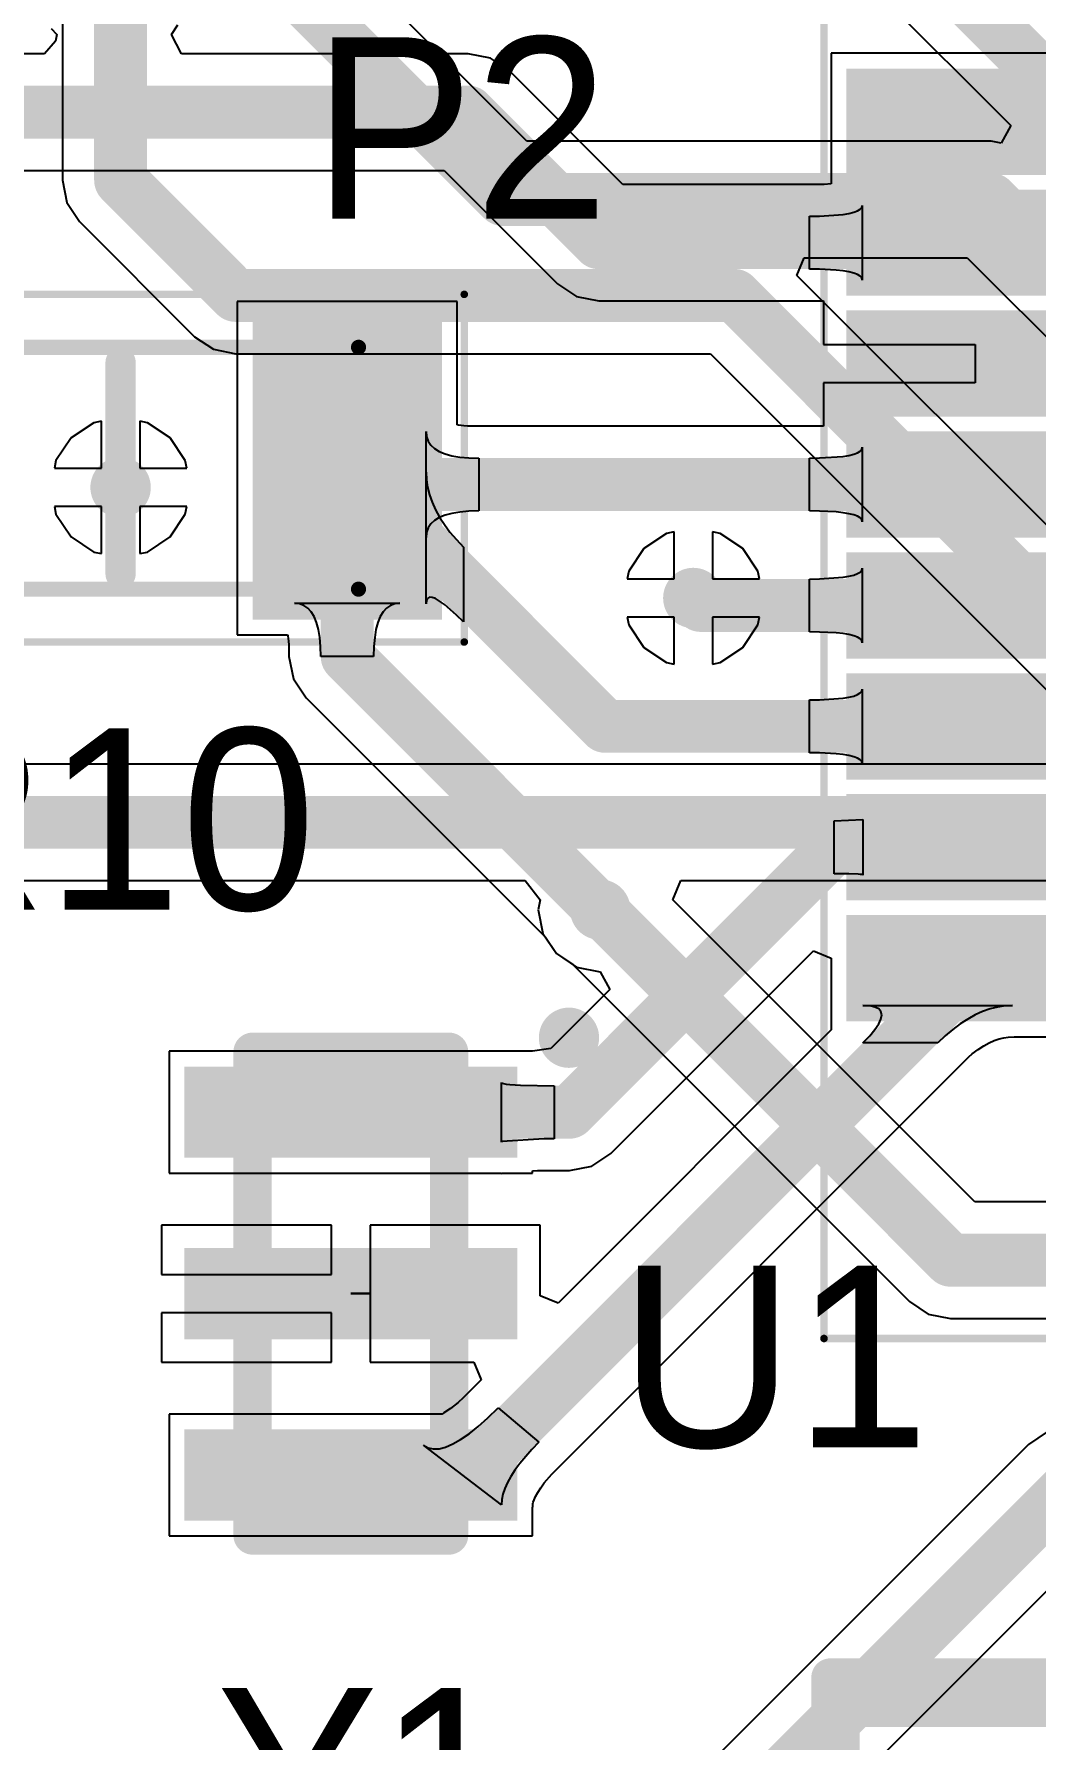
# Model space of a CAD drawing. Header units: millimetres. Extents: x 0.26 to 7.33, y 1.06 to 4.59.
# Drawn here: x 3.4565 to 3.7175, y 3.3851 to 3.8294 of the extents above; entities that cross this region are included whole.
import ezdxf

# ---------------------------------------------------------------- set-up
doc = ezdxf.new("R2010")
doc.units = ezdxf.units.MM
doc.header["$MEASUREMENT"] = 0
for name, color, linetype in [('BottomLayer', 5, 'Continuous'), ('BottomOverlay', 54, 'Continuous'), ('Mechanical15', 56, 'Continuous'), ('Mechanical16', 56, 'Continuous'), ('MultiLayer', 9, 'Continuous'), ('TopLayer', 1, 'Continuous'), ('TopOverlay', 2, 'Continuous'), ('TopPaste', 8, 'Continuous'), ('TopSolder', 216, 'Continuous'), ('ViaHoleLayer', 16, 'Continuous')]:
    doc.layers.add(name, color=color, linetype=linetype)

# ---------------------------------------------------------------- blocks, each defined once
blk = doc.blocks.new('RESC3216X60N_100')
at = {"layer": 'Mechanical15', "const_width": 0.00394}
for points in [[(-0.06201, -0.0315), (-0.06201, 0.0315)], [(-0.06201, 0.0315), (0.06201, 0.0315)], [(0.06201, -0.0315), (0.06201, 0.0315)], [(-0.06201, -0.0315), (0.06201, -0.0315)]]:
    blk.add_lwpolyline(points, dxfattribs=at)
at = {"layer": 'Mechanical15', "const_width": 0.00197}
for points in [[(-0.06299, 0.0315, 1), (-0.06102, 0.0315, 1)], [(-0.06299, 0.0315, 1), (-0.06102, 0.0315, 1)], [(0.06102, 0.0315, 1), (0.06299, 0.0315, 1)], [(0.06102, 0.0315, 1), (0.06299, 0.0315, 1)], [(-0.06299, -0.0315, 1), (-0.06102, -0.0315, 1)], [(-0.06299, -0.0315, 1), (-0.06102, -0.0315, 1)], [(0.06102, -0.0315, 1), (0.06299, -0.0315, 1)], [(0.06102, -0.0315, 1), (0.06299, -0.0315, 1)]]:
    blk.add_lwpolyline(points, format="xyb", close=True, dxfattribs=at)
at = {"layer": 'Mechanical16', "const_width": 0.00197}
for points in [[(-0.08957, -0.04528), (-0.08957, 0.04528)], [(-0.08957, 0.04528), (0.08957, 0.04528)], [(0.08957, -0.04528), (0.08957, 0.04528)], [(-0.08957, -0.04528), (0.08957, -0.04528)]]:
    blk.add_lwpolyline(points, dxfattribs=at)
at = {"layer": 'Mechanical16', "const_width": 0.000984}
for points in [[(-0.09006, 0.04528, 1), (-0.08907, 0.04528, 1)], [(-0.09006, 0.04528, 1), (-0.08907, 0.04528, 1)], [(0.08907, 0.04528, 1), (0.09006, 0.04528, 1)], [(0.08907, 0.04528, 1), (0.09006, 0.04528, 1)], [(-0.09006, -0.04528, 1), (-0.08907, -0.04528, 1)], [(-0.09006, -0.04528, 1), (-0.08907, -0.04528, 1)], [(0.08907, -0.04528, 1), (0.09006, -0.04528, 1)], [(0.08907, -0.04528, 1), (0.09006, -0.04528, 1)]]:
    blk.add_lwpolyline(points, format="xyb", close=True, dxfattribs=at)
at = {"layer": 'TopLayer'}
for points in [[(-0.03839, -0.03543), (-0.03839, 0.03543), (-0.07972, -0.03543), (-0.07972, 0.03543)], [(0.07972, -0.03543), (0.07972, 0.03543), (0.03839, -0.03543), (0.03839, 0.03543)]]:
    blk.add_solid(points, dxfattribs=at)
at = {"layer": 'TopOverlay', "const_width": 0.00787}
blk.add_lwpolyline([(0, -0.02756), (0, 0.02756)], dxfattribs=at)
at = {"layer": 'TopOverlay', "const_width": 0.00394}
for points in [[(-0.00197, 0.02756, 1), (0.00197, 0.02756, 1)], [(-0.00197, -0.02756, 1), (0.00197, -0.02756, 1)]]:
    blk.add_lwpolyline(points, format="xyb", close=True, dxfattribs=at)
at = {"layer": 'TopPaste'}
for points in [[(-0.03839, -0.03543), (-0.03839, 0.03543), (-0.07972, -0.03543), (-0.07972, 0.03543)], [(0.07972, -0.03543), (0.07972, 0.03543), (0.03839, -0.03543), (0.03839, 0.03543)]]:
    blk.add_solid(points, dxfattribs=at)
at = {"layer": 'TopSolder'}
for points in [[(-0.03439, -0.03943), (-0.03439, 0.03943), (-0.08372, -0.03943), (-0.08372, 0.03943)], [(0.08372, -0.03943), (0.08372, 0.03943), (0.03439, -0.03943), (0.03439, 0.03943)]]:
    blk.add_solid(points, dxfattribs=at)
blk = doc.blocks.new('QFP80P900X900X120_32N_129')
at = {"layer": 'Mechanical15', "const_width": 0.00394}
for points in [[(-0.1378, 0.1378), (0.1378, 0.1378)], [(-0.1378, -0.1378), (-0.1378, 0.1378)], [(-0.1378, 0.1063), (-0.1063, 0.1378)], [(0.1378, -0.1378), (0.1378, 0.1378)], [(-0.1378, -0.1378), (0.1378, -0.1378)]]:
    blk.add_lwpolyline(points, dxfattribs=at)
at = {"layer": 'Mechanical15', "const_width": 0.00197}
for points in [[(-0.13878, 0.1378, 1), (-0.13681, 0.1378, 1)], [(-0.13878, 0.1378, 1), (-0.13681, 0.1378, 1)], [(-0.10728, 0.1378, 1), (-0.10532, 0.1378, 1)], [(0.13681, 0.1378, 1), (0.13878, 0.1378, 1)], [(0.13681, 0.1378, 1), (0.13878, 0.1378, 1)], [(-0.13878, 0.1063, 1), (-0.13681, 0.1063, 1)], [(-0.13878, -0.1378, 1), (-0.13681, -0.1378, 1)], [(-0.13878, -0.1378, 1), (-0.13681, -0.1378, 1)], [(0.13681, -0.1378, 1), (0.13878, -0.1378, 1)], [(0.13681, -0.1378, 1), (0.13878, -0.1378, 1)]]:
    blk.add_lwpolyline(points, format="xyb", close=True, dxfattribs=at)
at = {"layer": 'Mechanical16', "const_width": 0.00197}
for points in [[(-0.20669, 0.20669), (0.20669, 0.20669)], [(-0.20669, -0.20669), (-0.20669, 0.20669)], [(0.20669, -0.20669), (0.20669, 0.20669)], [(-0.20669, -0.20669), (0.20669, -0.20669)]]:
    blk.add_lwpolyline(points, dxfattribs=at)
at = {"layer": 'Mechanical16', "const_width": 0.000984}
for points in [[(-0.20719, 0.20669, 1), (-0.2062, 0.20669, 1)], [(-0.20719, 0.20669, 1), (-0.2062, 0.20669, 1)], [(0.2062, 0.20669, 1), (0.20719, 0.20669, 1)], [(0.2062, 0.20669, 1), (0.20719, 0.20669, 1)], [(-0.20719, -0.20669, 1), (-0.2062, -0.20669, 1)], [(-0.20719, -0.20669, 1), (-0.2062, -0.20669, 1)], [(0.2062, -0.20669, 1), (0.20719, -0.20669, 1)], [(0.2062, -0.20669, 1), (0.20719, -0.20669, 1)]]:
    blk.add_lwpolyline(points, format="xyb", close=True, dxfattribs=at)
at = {"layer": 'TopLayer'}
for points in [[(-0.10039, 0.1378), (-0.10039, 0.19685), (-0.12008, 0.1378), (-0.12008, 0.19685)], [(-0.0689, 0.1378), (-0.0689, 0.19685), (-0.08858, 0.1378), (-0.08858, 0.19685)], [(-0.0374, 0.1378), (-0.0374, 0.19685), (-0.05709, 0.1378), (-0.05709, 0.19685)], [(-0.00591, 0.1378), (-0.00591, 0.19685), (-0.02559, 0.1378), (-0.02559, 0.19685)], [(0.02559, 0.1378), (0.02559, 0.19685), (0.00591, 0.1378), (0.00591, 0.19685)], [(0.05709, 0.1378), (0.05709, 0.19685), (0.0374, 0.1378), (0.0374, 0.19685)], [(0.08858, 0.1378), (0.08858, 0.19685), (0.0689, 0.1378), (0.0689, 0.19685)], [(0.12008, 0.1378), (0.12008, 0.19685), (0.10039, 0.1378), (0.10039, 0.19685)], [(-0.19685, 0.10039), (-0.1378, 0.10039), (-0.19685, 0.12008), (-0.1378, 0.12008)], [(0.1378, 0.10039), (0.19685, 0.10039), (0.1378, 0.12008), (0.19685, 0.12008)], [(-0.19685, 0.0689), (-0.1378, 0.0689), (-0.19685, 0.08858), (-0.1378, 0.08858)], [(0.1378, 0.0689), (0.19685, 0.0689), (0.1378, 0.08858), (0.19685, 0.08858)], [(-0.19685, 0.0374), (-0.1378, 0.0374), (-0.19685, 0.05709), (-0.1378, 0.05709)], [(0.1378, 0.0374), (0.19685, 0.0374), (0.1378, 0.05709), (0.19685, 0.05709)], [(-0.19685, 0.00591), (-0.1378, 0.00591), (-0.19685, 0.02559), (-0.1378, 0.02559)], [(0.1378, 0.00591), (0.19685, 0.00591), (0.1378, 0.02559), (0.19685, 0.02559)], [(-0.19685, -0.02559), (-0.1378, -0.02559), (-0.19685, -0.00591), (-0.1378, -0.00591)], [(0.1378, -0.02559), (0.19685, -0.02559), (0.1378, -0.00591), (0.19685, -0.00591)], [(-0.19685, -0.05709), (-0.1378, -0.05709), (-0.19685, -0.0374), (-0.1378, -0.0374)], [(0.1378, -0.05709), (0.19685, -0.05709), (0.1378, -0.0374), (0.19685, -0.0374)], [(-0.19685, -0.08858), (-0.1378, -0.08858), (-0.19685, -0.0689), (-0.1378, -0.0689)], [(0.1378, -0.08858), (0.19685, -0.08858), (0.1378, -0.0689), (0.19685, -0.0689)], [(-0.19685, -0.12008), (-0.1378, -0.12008), (-0.19685, -0.10039), (-0.1378, -0.10039)], [(0.1378, -0.12008), (0.19685, -0.12008), (0.1378, -0.10039), (0.19685, -0.10039)], [(-0.10039, -0.19685), (-0.10039, -0.1378), (-0.12008, -0.19685), (-0.12008, -0.1378)], [(-0.0689, -0.19685), (-0.0689, -0.1378), (-0.08858, -0.19685), (-0.08858, -0.1378)], [(-0.0374, -0.19685), (-0.0374, -0.1378), (-0.05709, -0.19685), (-0.05709, -0.1378)], [(-0.00591, -0.19685), (-0.00591, -0.1378), (-0.02559, -0.19685), (-0.02559, -0.1378)], [(0.02559, -0.19685), (0.02559, -0.1378), (0.00591, -0.19685), (0.00591, -0.1378)], [(0.05709, -0.19685), (0.05709, -0.1378), (0.0374, -0.19685), (0.0374, -0.1378)], [(0.08858, -0.19685), (0.08858, -0.1378), (0.0689, -0.19685), (0.0689, -0.1378)], [(0.12008, -0.19685), (0.12008, -0.1378), (0.10039, -0.19685), (0.10039, -0.1378)]]:
    blk.add_solid(points, dxfattribs=at)
at = {"layer": 'TopOverlay'}
for points, const_width in [([(-0.17323, 0.15748, 1), (-0.18898, 0.15748, 1)], 0.01575), ([(-0.19291, 0.15748, 1), (-0.18504, 0.15748, 1)], 0.00787), ([(-0.17717, 0.15748, 1), (-0.16929, 0.15748, 1)], 0.00787), ([(-0.12598, 0.12402, 1), (-0.12205, 0.12402, 1)], 0.00394), ([(-0.12598, 0.12402, 1), (-0.12205, 0.12402, 1)], 0.00394), ([(0.12205, 0.12402, 1), (0.12598, 0.12402, 1)], 0.00394), ([(0.12205, 0.12402, 1), (0.12598, 0.12402, 1)], 0.00394), ([(-0.12598, -0.12402, 1), (-0.12205, -0.12402, 1)], 0.00394), ([(-0.12598, -0.12402, 1), (-0.12205, -0.12402, 1)], 0.00394), ([(0.12205, -0.12402, 1), (0.12598, -0.12402, 1)], 0.00394), ([(0.12205, -0.12402, 1), (0.12598, -0.12402, 1)], 0.00394)]:
    blk.add_lwpolyline(points, format="xyb", close=True, dxfattribs=dict(at, const_width=const_width))
at = {"layer": 'TopOverlay', "const_width": 0.00787}
for points in [[(-0.12402, 0.12402), (0.12402, 0.12402)], [(-0.12402, -0.12402), (-0.12402, 0.12402)], [(0.12402, -0.12402), (0.12402, 0.12402)], [(-0.12402, -0.12402), (0.12402, -0.12402)]]:
    blk.add_lwpolyline(points, dxfattribs=at)
at = {"layer": 'TopPaste'}
for points in [[(-0.10039, 0.1378), (-0.10039, 0.19685), (-0.12008, 0.1378), (-0.12008, 0.19685)], [(-0.0689, 0.1378), (-0.0689, 0.19685), (-0.08858, 0.1378), (-0.08858, 0.19685)], [(-0.0374, 0.1378), (-0.0374, 0.19685), (-0.05709, 0.1378), (-0.05709, 0.19685)], [(-0.00591, 0.1378), (-0.00591, 0.19685), (-0.02559, 0.1378), (-0.02559, 0.19685)], [(0.02559, 0.1378), (0.02559, 0.19685), (0.00591, 0.1378), (0.00591, 0.19685)], [(0.05709, 0.1378), (0.05709, 0.19685), (0.0374, 0.1378), (0.0374, 0.19685)], [(0.08858, 0.1378), (0.08858, 0.19685), (0.0689, 0.1378), (0.0689, 0.19685)], [(0.12008, 0.1378), (0.12008, 0.19685), (0.10039, 0.1378), (0.10039, 0.19685)], [(-0.19685, 0.10039), (-0.1378, 0.10039), (-0.19685, 0.12008), (-0.1378, 0.12008)], [(0.1378, 0.10039), (0.19685, 0.10039), (0.1378, 0.12008), (0.19685, 0.12008)], [(-0.19685, 0.0689), (-0.1378, 0.0689), (-0.19685, 0.08858), (-0.1378, 0.08858)], [(0.1378, 0.0689), (0.19685, 0.0689), (0.1378, 0.08858), (0.19685, 0.08858)], [(-0.19685, 0.0374), (-0.1378, 0.0374), (-0.19685, 0.05709), (-0.1378, 0.05709)], [(0.1378, 0.0374), (0.19685, 0.0374), (0.1378, 0.05709), (0.19685, 0.05709)], [(-0.19685, 0.00591), (-0.1378, 0.00591), (-0.19685, 0.02559), (-0.1378, 0.02559)], [(0.1378, 0.00591), (0.19685, 0.00591), (0.1378, 0.02559), (0.19685, 0.02559)], [(-0.19685, -0.02559), (-0.1378, -0.02559), (-0.19685, -0.00591), (-0.1378, -0.00591)], [(0.1378, -0.02559), (0.19685, -0.02559), (0.1378, -0.00591), (0.19685, -0.00591)], [(-0.19685, -0.05709), (-0.1378, -0.05709), (-0.19685, -0.0374), (-0.1378, -0.0374)], [(0.1378, -0.05709), (0.19685, -0.05709), (0.1378, -0.0374), (0.19685, -0.0374)], [(-0.19685, -0.08858), (-0.1378, -0.08858), (-0.19685, -0.0689), (-0.1378, -0.0689)], [(0.1378, -0.08858), (0.19685, -0.08858), (0.1378, -0.0689), (0.19685, -0.0689)], [(-0.19685, -0.12008), (-0.1378, -0.12008), (-0.19685, -0.10039), (-0.1378, -0.10039)], [(0.1378, -0.12008), (0.19685, -0.12008), (0.1378, -0.10039), (0.19685, -0.10039)], [(-0.10039, -0.19685), (-0.10039, -0.1378), (-0.12008, -0.19685), (-0.12008, -0.1378)], [(-0.0689, -0.19685), (-0.0689, -0.1378), (-0.08858, -0.19685), (-0.08858, -0.1378)], [(-0.0374, -0.19685), (-0.0374, -0.1378), (-0.05709, -0.19685), (-0.05709, -0.1378)], [(-0.00591, -0.19685), (-0.00591, -0.1378), (-0.02559, -0.19685), (-0.02559, -0.1378)], [(0.02559, -0.19685), (0.02559, -0.1378), (0.00591, -0.19685), (0.00591, -0.1378)], [(0.05709, -0.19685), (0.05709, -0.1378), (0.0374, -0.19685), (0.0374, -0.1378)], [(0.08858, -0.19685), (0.08858, -0.1378), (0.0689, -0.19685), (0.0689, -0.1378)], [(0.12008, -0.19685), (0.12008, -0.1378), (0.10039, -0.19685), (0.10039, -0.1378)]]:
    blk.add_solid(points, dxfattribs=at)
at = {"layer": 'TopSolder'}
for points in [[(-0.09639, 0.1338), (-0.09639, 0.20085), (-0.12408, 0.1338), (-0.12408, 0.20085)], [(-0.0649, 0.1338), (-0.0649, 0.20085), (-0.09258, 0.1338), (-0.09258, 0.20085)], [(-0.0334, 0.1338), (-0.0334, 0.20085), (-0.06109, 0.1338), (-0.06109, 0.20085)], [(-0.00191, 0.1338), (-0.00191, 0.20085), (-0.02959, 0.1338), (-0.02959, 0.20085)], [(0.02959, 0.1338), (0.02959, 0.20085), (0.00191, 0.1338), (0.00191, 0.20085)], [(0.06109, 0.1338), (0.06109, 0.20085), (0.0334, 0.1338), (0.0334, 0.20085)], [(0.09258, 0.1338), (0.09258, 0.20085), (0.0649, 0.1338), (0.0649, 0.20085)], [(0.12408, 0.1338), (0.12408, 0.20085), (0.09639, 0.1338), (0.09639, 0.20085)], [(-0.20085, 0.09639), (-0.1338, 0.09639), (-0.20085, 0.12408), (-0.1338, 0.12408)], [(0.1338, 0.09639), (0.20085, 0.09639), (0.1338, 0.12408), (0.20085, 0.12408)], [(-0.20085, 0.0649), (-0.1338, 0.0649), (-0.20085, 0.09258), (-0.1338, 0.09258)], [(0.1338, 0.0649), (0.20085, 0.0649), (0.1338, 0.09258), (0.20085, 0.09258)], [(-0.20085, 0.0334), (-0.1338, 0.0334), (-0.20085, 0.06109), (-0.1338, 0.06109)], [(0.1338, 0.0334), (0.20085, 0.0334), (0.1338, 0.06109), (0.20085, 0.06109)], [(-0.20085, 0.00191), (-0.1338, 0.00191), (-0.20085, 0.02959), (-0.1338, 0.02959)], [(0.1338, 0.00191), (0.20085, 0.00191), (0.1338, 0.02959), (0.20085, 0.02959)], [(-0.20085, -0.02959), (-0.1338, -0.02959), (-0.20085, -0.00191), (-0.1338, -0.00191)], [(0.1338, -0.02959), (0.20085, -0.02959), (0.1338, -0.00191), (0.20085, -0.00191)], [(-0.20085, -0.06109), (-0.1338, -0.06109), (-0.20085, -0.0334), (-0.1338, -0.0334)], [(0.1338, -0.06109), (0.20085, -0.06109), (0.1338, -0.0334), (0.20085, -0.0334)], [(-0.20085, -0.09258), (-0.1338, -0.09258), (-0.20085, -0.0649), (-0.1338, -0.0649)], [(0.1338, -0.09258), (0.20085, -0.09258), (0.1338, -0.0649), (0.20085, -0.0649)], [(-0.20085, -0.12408), (-0.1338, -0.12408), (-0.20085, -0.09639), (-0.1338, -0.09639)], [(0.1338, -0.12408), (0.20085, -0.12408), (0.1338, -0.09639), (0.20085, -0.09639)], [(-0.09639, -0.20085), (-0.09639, -0.1338), (-0.12408, -0.20085), (-0.12408, -0.1338)], [(-0.0649, -0.20085), (-0.0649, -0.1338), (-0.09258, -0.20085), (-0.09258, -0.1338)], [(-0.0334, -0.20085), (-0.0334, -0.1338), (-0.06109, -0.20085), (-0.06109, -0.1338)], [(-0.00191, -0.20085), (-0.00191, -0.1338), (-0.02959, -0.20085), (-0.02959, -0.1338)], [(0.02959, -0.20085), (0.02959, -0.1338), (0.00191, -0.20085), (0.00191, -0.1338)], [(0.06109, -0.20085), (0.06109, -0.1338), (0.0334, -0.20085), (0.0334, -0.1338)], [(0.09258, -0.20085), (0.09258, -0.1338), (0.0649, -0.20085), (0.0649, -0.1338)], [(0.12408, -0.20085), (0.12408, -0.1338), (0.09639, -0.20085), (0.09639, -0.1338)]]:
    blk.add_solid(points, dxfattribs=at)
blk = doc.blocks.new('CSTCE_G_134')
at = {"layer": 'Mechanical15', "const_width": 0.01}
for points in [[(-0.06299, 0.02559), (0.06299, 0.02559)], [(-0.06299, 0.02559), (-0.06299, -0.02559)], [(0.06299, 0.02559), (0.06299, -0.02559)], [(-0.06299, -0.02559), (0.06299, -0.02559)]]:
    blk.add_lwpolyline(points, dxfattribs=at)
at = {"layer": 'Mechanical15', "const_width": 0.005}
for points in [[(-0.06549, 0.02559, 1), (-0.06049, 0.02559, 1)], [(-0.06549, 0.02559, 1), (-0.06049, 0.02559, 1)], [(0.06049, 0.02559, 1), (0.06549, 0.02559, 1)], [(0.06049, 0.02559, 1), (0.06549, 0.02559, 1)], [(-0.06549, -0.02559, 1), (-0.06049, -0.02559, 1)], [(-0.06549, -0.02559, 1), (-0.06049, -0.02559, 1)], [(0.06049, -0.02559, 1), (0.06549, -0.02559, 1)], [(0.06049, -0.02559, 1), (0.06549, -0.02559, 1)]]:
    blk.add_lwpolyline(points, format="xyb", close=True, dxfattribs=at)
at = {"layer": 'TopLayer'}
for points in [[(-0.03937, -0.03937), (-0.03937, 0.03937), (-0.05512, -0.03937), (-0.05512, 0.03937)], [(0.00787, -0.03937), (0.00787, 0.03937), (-0.00787, -0.03937), (-0.00787, 0.03937)], [(0.05512, -0.03937), (0.05512, 0.03937), (0.03937, -0.03937), (0.03937, 0.03937)]]:
    blk.add_solid(points, dxfattribs=at)
at = {"layer": 'TopOverlay', "const_width": 0.01}
for points in [[(-0.06299, 0.02559), (-0.06299, -0.02559)], [(0.06299, 0.02559), (0.06299, -0.02559)]]:
    blk.add_lwpolyline(points, dxfattribs=at)
at = {"layer": 'TopOverlay'}
for points, const_width in [([(-0.06549, 0.02559, 1), (-0.06049, 0.02559, 1)], 0.005), ([(0.06049, 0.02559, 1), (0.06549, 0.02559, 1)], 0.005), ([(-0.06549, -0.02559, 1), (-0.06049, -0.02559, 1)], 0.005), ([(0.06049, -0.02559, 1), (0.06549, -0.02559, 1)], 0.005), ([(0.0695, -0.05685, 1), (0.0638, -0.05685, 1)], 0.01), ([(0.0613, -0.05685, 1), (0.0663, -0.05685, 1)], 0.005), ([(0.067, -0.05685, 1), (0.072, -0.05685, 1)], 0.005)]:
    blk.add_lwpolyline(points, format="xyb", close=True, dxfattribs=dict(at, const_width=const_width))
at = {"layer": 'TopPaste'}
for points in [[(-0.03937, -0.03937), (-0.03937, 0.03937), (-0.05512, -0.03937), (-0.05512, 0.03937)], [(0.00787, -0.03937), (0.00787, 0.03937), (-0.00787, -0.03937), (-0.00787, 0.03937)], [(0.05512, -0.03937), (0.05512, 0.03937), (0.03937, -0.03937), (0.03937, 0.03937)]]:
    blk.add_solid(points, dxfattribs=at)
at = {"layer": 'TopSolder'}
for points in [[(-0.03537, -0.04337), (-0.03537, 0.04337), (-0.05912, -0.04337), (-0.05912, 0.04337)], [(0.01187, -0.04337), (0.01187, 0.04337), (-0.01187, -0.04337), (-0.01187, 0.04337)], [(0.05912, -0.04337), (0.05912, 0.04337), (0.03537, -0.04337), (0.03537, 0.04337)]]:
    blk.add_solid(points, dxfattribs=at)

msp = doc.modelspace()

# ---------------------------------------------------------------- linework, layer by layer
at = {"layer": 'BottomLayer'}
for p, q in [((3.65041, 3.86612), (3.71096, 3.80558)), ((3.5849, 3.80148), (3.52527, 3.86112)), ((3.46382, 3.83295), (3.46382, 3.7913)), ((3.71096, 3.80558), (3.70849, 3.80097)), ((3.70591, 3.80148), (3.5849, 3.80148)), ((3.70849, 3.80097), (3.70591, 3.80148)), ((3.46382, 3.7913), (3.46497, 3.78549)), ((3.46497, 3.78549), (3.46827, 3.78056)), ((3.46827, 3.78056), (3.49827, 3.75056)), ((3.65527, 3.7665), (3.65718, 3.77112)), ((3.65718, 3.77112), (3.69962, 3.77112)), ((3.69962, 3.77112), (3.79356, 3.67718)), ((3.76222, 3.65955), (3.65527, 3.7665)), ((3.49827, 3.75056), (3.50319, 3.74727)), ((3.50319, 3.74727), (3.509, 3.74612)), ((3.509, 3.74612), (3.63271, 3.74612)), ((3.63271, 3.74612), (3.73487, 3.64396)), ((3.47203, 3.72814), (3.46611, 3.72419)), ((3.474, 3.72853), (3.47203, 3.72814)), ((3.474, 3.7163), (3.474, 3.72853)), ((3.48597, 3.72814), (3.484, 3.72853)), ((3.484, 3.72853), (3.484, 3.7163)), ((3.49189, 3.72419), (3.48597, 3.72814)), ((3.46611, 3.72419), (3.46216, 3.71827)), ((3.49584, 3.71827), (3.49189, 3.72419)), ((3.46216, 3.71827), (3.46177, 3.7163)), ((3.46177, 3.7163), (3.474, 3.7163)), ((3.484, 3.7163), (3.49623, 3.7163)), ((3.49623, 3.7163), (3.49584, 3.71827)), ((3.474, 3.7063), (3.46177, 3.7063)), ((3.46177, 3.7063), (3.46216, 3.70433)), ((3.474, 3.69407), (3.474, 3.7063)), ((3.49623, 3.7063), (3.484, 3.7063)), ((3.484, 3.7063), (3.484, 3.69407)), ((3.49584, 3.70433), (3.49623, 3.7063)), ((3.46216, 3.70433), (3.46611, 3.69841)), ((3.49189, 3.69841), (3.49584, 3.70433)), ((3.46611, 3.69841), (3.47203, 3.69446)), ((3.48597, 3.69446), (3.49189, 3.69841)), ((3.62128, 3.69933), (3.61537, 3.69538)), ((3.62325, 3.69972), (3.62128, 3.69933)), ((3.62325, 3.68749), (3.62325, 3.69972)), ((3.63523, 3.69933), (3.63325, 3.69972)), ((3.63325, 3.69972), (3.63325, 3.68749)), ((3.64114, 3.69538), (3.63523, 3.69933)), ((3.47203, 3.69446), (3.474, 3.69407)), ((3.484, 3.69407), (3.48597, 3.69446)), ((3.61537, 3.69538), (3.61142, 3.68947)), ((3.64509, 3.68947), (3.64114, 3.69538)), ((3.61142, 3.68947), (3.61102, 3.68749)), ((3.64548, 3.68749), (3.64509, 3.68947)), ((3.61102, 3.68749), (3.62325, 3.68749)), ((3.63325, 3.68749), (3.64548, 3.68749)), ((3.62325, 3.67749), (3.61102, 3.67749)), ((3.61102, 3.67749), (3.61142, 3.67552)), ((3.61142, 3.67552), (3.61537, 3.66961)), ((3.62325, 3.66526), (3.62325, 3.67749)), ((3.64548, 3.67749), (3.63325, 3.67749)), ((3.63325, 3.67749), (3.63325, 3.66526)), ((3.64114, 3.66961), (3.64509, 3.67552)), ((3.64509, 3.67552), (3.64548, 3.67749)), ((3.61537, 3.66961), (3.62128, 3.66566)), ((3.62128, 3.66566), (3.62325, 3.66526)), ((3.63325, 3.66526), (3.63523, 3.66566)), ((3.63523, 3.66566), (3.64114, 3.66961)), ((3.73251, 3.63924), (3.27865, 3.63924)), ((3.28494, 3.60888), (3.58442, 3.60888)), ((3.58442, 3.60888), (3.58833, 3.60388)), ((3.62289, 3.60388), (3.62496, 3.60888)), ((3.62496, 3.60888), (3.72665, 3.60888)), ((3.58833, 3.60388), (3.58781, 3.6013)), ((3.70159, 3.52518), (3.62289, 3.60388)), ((3.58781, 3.6013), (3.58905, 3.59511)), ((3.58905, 3.59511), (3.59256, 3.58985)), ((3.59256, 3.58985), (3.59683, 3.587)), ((3.59683, 3.587), (3.68456, 3.49927)), ((3.833, 3.52518), (3.70159, 3.52518)), ((3.68456, 3.49927), (3.68949, 3.49597)), ((3.68949, 3.49597), (3.6953, 3.49482)), ((3.6953, 3.49482), (3.82671, 3.49482)), ((3.71556, 3.46203), (3.62679, 3.37326)), ((3.72049, 3.46532), (3.71556, 3.46203)), ((3.64381, 3.34734), (3.73259, 3.43612))]:
    msp.add_line(p, q, dxfattribs=at)
at = {"layer": 'BottomLayer', "const_width": 0.01378}
for points in [[(3.358, 4.00691), (3.57861, 3.7863)], [(3.6567, 3.8813), (3.835, 3.703)], [(3.479, 3.7913), (3.479, 3.838)], [(3.479, 3.7913), (3.509, 3.7613)], [(3.57861, 3.7863), (3.70591, 3.7863)], [(3.70591, 3.7863), (3.86141, 3.6308)], [(3.509, 3.7613), (3.639, 3.7613)], [(3.639, 3.7613), (3.76606, 3.63424)], [(3.27865, 3.62406), (3.73294, 3.62406)], [(3.604, 3.6013), (3.6953, 3.51)], [(3.6953, 3.51), (3.833, 3.51)], [(3.63308, 3.35808), (3.7263, 3.4513)]]:
    msp.add_lwpolyline(points, dxfattribs=at)
at = {"layer": 'BottomLayer'}
for points, const_width in [([(3.47556, 3.7913, 1), (3.48244, 3.7913, 1)], 0.00689), ([(3.47556, 3.7913, 1), (3.48244, 3.7913, 1)], 0.00689), ([(3.57517, 3.7863, 1), (3.58206, 3.7863, 1)], 0.00689), ([(3.57517, 3.7863, 1), (3.58206, 3.7863, 1)], 0.00689), ([(3.70246, 3.7863, 1), (3.70935, 3.7863, 1)], 0.00689), ([(3.70246, 3.7863, 1), (3.70935, 3.7863, 1)], 0.00689), ([(3.50556, 3.7613, 1), (3.51244, 3.7613, 1)], 0.00689), ([(3.50556, 3.7613, 1), (3.51244, 3.7613, 1)], 0.00689), ([(3.63556, 3.7613, 1), (3.64244, 3.7613, 1)], 0.00689), ([(3.63556, 3.7613, 1), (3.64244, 3.7613, 1)], 0.00689), ([(3.47506, 3.7113, 1), (3.48294, 3.7113, 1)], 0.00787), ([(3.62432, 3.68249, 1), (3.63219, 3.68249, 1)], 0.00787), ([(3.60006, 3.6013, 1), (3.60794, 3.6013, 1)], 0.00787), ([(3.60056, 3.6013, 1), (3.60744, 3.6013, 1)], 0.00689), ([(3.69185, 3.51, 1), (3.69874, 3.51, 1)], 0.00689), ([(3.69185, 3.51, 1), (3.69874, 3.51, 1)], 0.00689)]:
    msp.add_lwpolyline(points, format="xyb", close=True, dxfattribs=dict(at, const_width=const_width))
at = {"layer": 'BottomOverlay', "const_width": 0.01}
for points in [[(3.66664, 3.09307), (3.66664, 3.39339)], [(3.66664, 3.39339), (4.06821, 3.39339)]]:
    msp.add_lwpolyline(points, dxfattribs=at)
at = {"layer": 'BottomOverlay', "const_width": 0.005}
msp.add_lwpolyline([(3.66414, 3.39339, 1), (3.66914, 3.39339, 1)], format="xyb", close=True, dxfattribs=at)
msp.add_lwpolyline([(3.66414, 3.39339, 1), (3.66914, 3.39339, 1)], format="xyb", close=True, dxfattribs=at)
at = {"layer": 'MultiLayer', "const_width": 0.00787}
for points in [[(3.47506, 3.7113, 1), (3.48294, 3.7113, 1)], [(3.62432, 3.68249, 1), (3.63219, 3.68249, 1)], [(3.60006, 3.6013, 1), (3.60794, 3.6013, 1)]]:
    msp.add_lwpolyline(points, format="xyb", close=True, dxfattribs=at)
at = {"layer": 'TopLayer'}
for p, q in [((3.46094, 3.83083), (3.46241, 3.82924)), ((3.49224, 3.82924), (3.49395, 3.83181)), ((3.46208, 3.82756), (3.4592, 3.82424)), ((3.46241, 3.82924), (3.46208, 3.82756)), ((3.49491, 3.82424), (3.49224, 3.82924)), ((3.4592, 3.82424), (3.43176, 3.82424)), ((3.56961, 3.82424), (3.49491, 3.82424)), ((3.57542, 3.82309), (3.56961, 3.82424)), ((3.58034, 3.8198), (3.57542, 3.82309)), ((3.73663, 3.82438), (3.66415, 3.82438)), ((3.66415, 3.82438), (3.66415, 3.79034)), ((3.60992, 3.79022), (3.58034, 3.8198)), ((3.43805, 3.79388), (3.56332, 3.79388)), ((3.56332, 3.79388), (3.5929, 3.7643)), ((3.66239, 3.79022), (3.60992, 3.79022)), ((3.66415, 3.79034), (3.66239, 3.79022)), ((3.65849, 3.78193), (3.66111, 3.78196)), ((3.65849, 3.76815), (3.65849, 3.78193)), ((3.66111, 3.78196), (3.66731, 3.78238)), ((3.66731, 3.78238), (3.66882, 3.78264)), ((3.66882, 3.78264), (3.67007, 3.78295)), ((3.67007, 3.78295), (3.67103, 3.78332)), ((3.67103, 3.78332), (3.67172, 3.78374)), ((3.67172, 3.78374), (3.67213, 3.78422)), ((3.67213, 3.78422), (3.67227, 3.78476)), ((3.67227, 3.78476), (3.67227, 3.76532)), ((3.66111, 3.76812), (3.65849, 3.76815)), ((3.66552, 3.76789), (3.66111, 3.76812)), ((3.66731, 3.7677), (3.66552, 3.76789)), ((3.5929, 3.7643), (3.5929, 3.7643)), ((3.5929, 3.7643), (3.59782, 3.76101)), ((3.66882, 3.76744), (3.66731, 3.7677)), ((3.67007, 3.76713), (3.66882, 3.76744)), ((3.67103, 3.76676), (3.67007, 3.76713)), ((3.67172, 3.76634), (3.67103, 3.76676)), ((3.67213, 3.76586), (3.67172, 3.76634)), ((3.67227, 3.76532), (3.67213, 3.76586)), ((3.56672, 3.75973), (3.50939, 3.75973)), ((3.50939, 3.75973), (3.50939, 3.67287)), ((3.56672, 3.72764), (3.56672, 3.75973)), ((3.59782, 3.76101), (3.60363, 3.75986)), ((3.60363, 3.75986), (3.66215, 3.75986)), ((3.66215, 3.75986), (3.66215, 3.74854)), ((3.66215, 3.74854), (3.70168, 3.74854)), ((3.70168, 3.74854), (3.70168, 3.73854)), ((3.70168, 3.73854), (3.66215, 3.73854)), ((3.66215, 3.73854), (3.66215, 3.72723)), ((3.47203, 3.72814), (3.46611, 3.72419)), ((3.474, 3.72853), (3.47203, 3.72814)), ((3.474, 3.7163), (3.474, 3.72853)), ((3.48597, 3.72814), (3.484, 3.72853)), ((3.484, 3.72853), (3.484, 3.7163)), ((3.49189, 3.72419), (3.48597, 3.72814)), ((3.46611, 3.72419), (3.46216, 3.71827)), ((3.49584, 3.71827), (3.49189, 3.72419)), ((3.5586, 3.69827), (3.5586, 3.72583)), ((3.5586, 3.72583), (3.55874, 3.72452)), ((3.55874, 3.72452), (3.55916, 3.72335)), ((3.55916, 3.72335), (3.55984, 3.72231)), ((3.56709, 3.72754), (3.56672, 3.72764)), ((3.56845, 3.72731), (3.56709, 3.72754)), ((3.56938, 3.72723), (3.56845, 3.72731)), ((3.66215, 3.72723), (3.56938, 3.72723)), ((3.55984, 3.72231), (3.56081, 3.72142)), ((3.56081, 3.72142), (3.56205, 3.72066)), ((3.56205, 3.72066), (3.56357, 3.72004)), ((3.56357, 3.72004), (3.56536, 3.71956)), ((3.56536, 3.71956), (3.56742, 3.71921)), ((3.56742, 3.71921), (3.56977, 3.71901)), ((3.56977, 3.71901), (3.57238, 3.71894)), ((3.57238, 3.71894), (3.57238, 3.70516)), ((3.65849, 3.71894), (3.66111, 3.71897)), ((3.65849, 3.70516), (3.65849, 3.71894)), ((3.66111, 3.71897), (3.66731, 3.71939)), ((3.66731, 3.71939), (3.66882, 3.71965)), ((3.66882, 3.71965), (3.67007, 3.71996)), ((3.67007, 3.71996), (3.67103, 3.72032)), ((3.67103, 3.72032), (3.67172, 3.72075)), ((3.67172, 3.72075), (3.67213, 3.72123)), ((3.67213, 3.72123), (3.67227, 3.72177)), ((3.67227, 3.72177), (3.67227, 3.70232)), ((3.46216, 3.71827), (3.46177, 3.7163)), ((3.46177, 3.7163), (3.474, 3.7163)), ((3.484, 3.7163), (3.49623, 3.7163)), ((3.49623, 3.7163), (3.49584, 3.71827)), ((3.5586, 3.68099), (3.5586, 3.71524)), ((3.5586, 3.71524), (3.5587, 3.71329)), ((3.5587, 3.71329), (3.55899, 3.71134)), ((3.55899, 3.71134), (3.55948, 3.70939)), ((3.474, 3.7063), (3.46177, 3.7063)), ((3.46177, 3.7063), (3.46216, 3.70433)), ((3.474, 3.69407), (3.474, 3.7063)), ((3.49623, 3.7063), (3.484, 3.7063)), ((3.484, 3.7063), (3.484, 3.69407)), ((3.49584, 3.70433), (3.49623, 3.7063)), ((3.55948, 3.70939), (3.56016, 3.70744)), ((3.56016, 3.70744), (3.56104, 3.70549)), ((3.46216, 3.70433), (3.46611, 3.69841)), ((3.49189, 3.69841), (3.49584, 3.70433)), ((3.55984, 3.70178), (3.55916, 3.70075)), ((3.56081, 3.70268), (3.55984, 3.70178)), ((3.56205, 3.70343), (3.56081, 3.70268)), ((3.56104, 3.70549), (3.56211, 3.70354)), ((3.56357, 3.70406), (3.56205, 3.70343)), ((3.56211, 3.70354), (3.56338, 3.7016)), ((3.56338, 3.7016), (3.56484, 3.69965)), ((3.56536, 3.70454), (3.56357, 3.70406)), ((3.56742, 3.70488), (3.56536, 3.70454)), ((3.56977, 3.70509), (3.56742, 3.70488)), ((3.57238, 3.70516), (3.56977, 3.70509)), ((3.66111, 3.70513), (3.65849, 3.70516)), ((3.66552, 3.7049), (3.66111, 3.70513)), ((3.66731, 3.7047), (3.66552, 3.7049)), ((3.66882, 3.70445), (3.66731, 3.7047)), ((3.67007, 3.70414), (3.66882, 3.70445)), ((3.67103, 3.70377), (3.67007, 3.70414)), ((3.67172, 3.70334), (3.67103, 3.70377)), ((3.67213, 3.70286), (3.67172, 3.70334)), ((3.67227, 3.70232), (3.67213, 3.70286)), ((3.46611, 3.69841), (3.47203, 3.69446)), ((3.48597, 3.69446), (3.49189, 3.69841)), ((3.55874, 3.69958), (3.5586, 3.69827)), ((3.55916, 3.70075), (3.55874, 3.69958)), ((3.56484, 3.69965), (3.5665, 3.6977)), ((3.5665, 3.6977), (3.56835, 3.69575)), ((3.47203, 3.69446), (3.474, 3.69407)), ((3.484, 3.69407), (3.48597, 3.69446)), ((3.56835, 3.69575), (3.56835, 3.67626)), ((3.66111, 3.68747), (3.66731, 3.68789)), ((3.66731, 3.68789), (3.66882, 3.68815)), ((3.66882, 3.68815), (3.67007, 3.68846)), ((3.67007, 3.68846), (3.67103, 3.68883)), ((3.67103, 3.68883), (3.67172, 3.68925)), ((3.67172, 3.68925), (3.67213, 3.68974)), ((3.67213, 3.68974), (3.67227, 3.69027)), ((3.67227, 3.69027), (3.67227, 3.67083)), ((3.65849, 3.68744), (3.66111, 3.68747)), ((3.65849, 3.67366), (3.65849, 3.68744)), ((3.52561, 3.68097), (3.52431, 3.68111)), ((3.52431, 3.68111), (3.5518, 3.68111)), ((3.52678, 3.68055), (3.52561, 3.68097)), ((3.52781, 3.67986), (3.52678, 3.68055)), ((3.5287, 3.67889), (3.52781, 3.67986)), ((3.5483, 3.67986), (3.54741, 3.67889)), ((3.54933, 3.68055), (3.5483, 3.67986)), ((3.5505, 3.68097), (3.54933, 3.68055)), ((3.5518, 3.68111), (3.5505, 3.68097)), ((3.5587, 3.68184), (3.5586, 3.68099)), ((3.55899, 3.6824), (3.5587, 3.68184)), ((3.55948, 3.68267), (3.55899, 3.6824)), ((3.56016, 3.68264), (3.55948, 3.68267)), ((3.56104, 3.68232), (3.56016, 3.68264)), ((3.56211, 3.6817), (3.56104, 3.68232)), ((3.56338, 3.68078), (3.56211, 3.6817)), ((3.5665, 3.67806), (3.56338, 3.68078)), ((3.52945, 3.67764), (3.5287, 3.67889)), ((3.53007, 3.67612), (3.52945, 3.67764)), ((3.53055, 3.67431), (3.53007, 3.67612)), ((3.54604, 3.67612), (3.54556, 3.67431)), ((3.54666, 3.67764), (3.54604, 3.67612)), ((3.54741, 3.67889), (3.54666, 3.67764)), ((3.56835, 3.67626), (3.5665, 3.67806)), ((3.50939, 3.67287), (3.52249, 3.67287)), ((3.52249, 3.67287), (3.52256, 3.6726)), ((3.52256, 3.6726), (3.52279, 3.67122)), ((3.52279, 3.67122), (3.52287, 3.67028)), ((3.52287, 3.67028), (3.52287, 3.66724)), ((3.53089, 3.67223), (3.53055, 3.67431)), ((3.5311, 3.66988), (3.53089, 3.67223)), ((3.54522, 3.67223), (3.54501, 3.66988)), ((3.54556, 3.67431), (3.54522, 3.67223)), ((3.66111, 3.67363), (3.65849, 3.67366)), ((3.66552, 3.67341), (3.66111, 3.67363)), ((3.66731, 3.67321), (3.66552, 3.67341)), ((3.66882, 3.67295), (3.66731, 3.67321)), ((3.67007, 3.67264), (3.66882, 3.67295)), ((3.67103, 3.67227), (3.67007, 3.67264)), ((3.67172, 3.67185), (3.67103, 3.67227)), ((3.67213, 3.67137), (3.67172, 3.67185)), ((3.67227, 3.67083), (3.67213, 3.67137)), ((3.52287, 3.66724), (3.52403, 3.66143)), ((3.53117, 3.66724), (3.5311, 3.66988)), ((3.54494, 3.66724), (3.53117, 3.66724)), ((3.54501, 3.66988), (3.54494, 3.66724)), ((3.52403, 3.66143), (3.52732, 3.65651)), ((3.66882, 3.65665), (3.67007, 3.65696)), ((3.67007, 3.65696), (3.67103, 3.65733)), ((3.67103, 3.65733), (3.67172, 3.65776)), ((3.67172, 3.65776), (3.67213, 3.65824)), ((3.67213, 3.65824), (3.67227, 3.65878)), ((3.67227, 3.65878), (3.67227, 3.63933)), ((3.52732, 3.65651), (3.5897, 3.59413)), ((3.65849, 3.65594), (3.66111, 3.65597)), ((3.65849, 3.64217), (3.65849, 3.65594)), ((3.66111, 3.65597), (3.66731, 3.6564)), ((3.66731, 3.6564), (3.66882, 3.65665)), ((3.66111, 3.64214), (3.65849, 3.64217)), ((3.66552, 3.64191), (3.66111, 3.64214)), ((3.66731, 3.64171), (3.66552, 3.64191)), ((3.66882, 3.64146), (3.66731, 3.64171)), ((3.67007, 3.64115), (3.66882, 3.64146)), ((3.67103, 3.64078), (3.67007, 3.64115)), ((3.67172, 3.64035), (3.67103, 3.64078)), ((3.67213, 3.63987), (3.67172, 3.64035)), ((3.67227, 3.63933), (3.67213, 3.63987)), ((3.665, 3.62445), (3.67239, 3.62483)), ((3.665, 3.61067), (3.665, 3.62445)), ((3.67239, 3.62483), (3.67239, 3.61029)), ((3.66877, 3.61064), (3.665, 3.61067)), ((3.67121, 3.61053), (3.66877, 3.61064)), ((3.67172, 3.61048), (3.67121, 3.61053)), ((3.67209, 3.61043), (3.67172, 3.61048)), ((3.67232, 3.61036), (3.67209, 3.61043)), ((3.67239, 3.61029), (3.67232, 3.61036)), ((3.5897, 3.59413), (3.59256, 3.58985)), ((3.60672, 3.53781), (3.65953, 3.59062)), ((3.65953, 3.59062), (3.66415, 3.5887)), ((3.59256, 3.58985), (3.59781, 3.58635)), ((3.59781, 3.58635), (3.604, 3.58511)), ((3.66415, 3.5887), (3.66415, 3.57001)), ((3.604, 3.58511), (3.60402, 3.58512)), ((3.60402, 3.58512), (3.60648, 3.58051)), ((3.60648, 3.58051), (3.59108, 3.56511)), ((3.67422, 3.57624), (3.67247, 3.57634)), ((3.67247, 3.57634), (3.71144, 3.57634)), ((3.67559, 3.57595), (3.67422, 3.57624)), ((3.67656, 3.57546), (3.67559, 3.57595)), ((3.67714, 3.57478), (3.67656, 3.57546)), ((3.67656, 3.57157), (3.67714, 3.57283)), ((3.67734, 3.5739), (3.67714, 3.57478)), ((3.67714, 3.57283), (3.67734, 3.5739)), ((3.69975, 3.57283), (3.6978, 3.57157)), ((3.7017, 3.5739), (3.69975, 3.57283)), ((3.70365, 3.57478), (3.7017, 3.5739)), ((3.7056, 3.57546), (3.70365, 3.57478)), ((3.70754, 3.57595), (3.7056, 3.57546)), ((3.70949, 3.57624), (3.70754, 3.57595)), ((3.71144, 3.57634), (3.70949, 3.57624)), ((3.66415, 3.57001), (3.59299, 3.49885)), ((3.67247, 3.5666), (3.67422, 3.56845)), ((3.67422, 3.56845), (3.67559, 3.5701)), ((3.67559, 3.5701), (3.67656, 3.57157)), ((3.6939, 3.56845), (3.69195, 3.5666)), ((3.69585, 3.5701), (3.6939, 3.56845)), ((3.6978, 3.57157), (3.69585, 3.5701)), ((3.70794, 3.56764), (3.70914, 3.56794)), ((3.70914, 3.56794), (3.7103, 3.56812)), ((3.7103, 3.56812), (3.71185, 3.56819)), ((3.71185, 3.56819), (3.71195, 3.56822)), ((3.71195, 3.56822), (3.73485, 3.56822)), ((3.57807, 3.56442), (3.49163, 3.56442)), ((3.49163, 3.56442), (3.49163, 3.53267)), ((3.57825, 3.56445), (3.57807, 3.56442)), ((3.57843, 3.56442), (3.57825, 3.56445)), ((3.57891, 3.56442), (3.57843, 3.56442)), ((3.57896, 3.56442), (3.57891, 3.56442)), ((3.57898, 3.56442), (3.57896, 3.56442)), ((3.58637, 3.56442), (3.57898, 3.56442)), ((3.59108, 3.56511), (3.58637, 3.56442)), ((3.58637, 3.56442), (3.58637, 3.56442)), ((3.58637, 3.56442), (3.58637, 3.56442)), ((3.69195, 3.5666), (3.67247, 3.5666)), ((3.70006, 3.56298), (3.70095, 3.56373)), ((3.70095, 3.56373), (3.70248, 3.56488)), ((3.70248, 3.56488), (3.70394, 3.56583)), ((3.70394, 3.56583), (3.70534, 3.5666)), ((3.70534, 3.5666), (3.70667, 3.5672)), ((3.70667, 3.5672), (3.70794, 3.56764)), ((3.5914, 3.45431), (3.70006, 3.56298)), ((3.57825, 3.54079), (3.57825, 3.5563)), ((3.57825, 3.5563), (3.57839, 3.55613)), ((3.57839, 3.55613), (3.5788, 3.55599)), ((3.5788, 3.55599), (3.57949, 3.55586)), ((3.57949, 3.55586), (3.58045, 3.55574)), ((3.58045, 3.55574), (3.58321, 3.55557)), ((3.58321, 3.55557), (3.59203, 3.55543)), ((3.59203, 3.55543), (3.59203, 3.54165)), ((3.58941, 3.54164), (3.57839, 3.54095)), ((3.59203, 3.54165), (3.58941, 3.54164)), ((3.57839, 3.54095), (3.57825, 3.54079)), ((3.6018, 3.53452), (3.60672, 3.53781)), ((3.49163, 3.53267), (3.57807, 3.53267)), ((3.57807, 3.53267), (3.57825, 3.53263)), ((3.57825, 3.53263), (3.57843, 3.53267)), ((3.57843, 3.53267), (3.57891, 3.53267)), ((3.57891, 3.53267), (3.57896, 3.53266)), ((3.57896, 3.53266), (3.57898, 3.53267)), ((3.57898, 3.53267), (3.58637, 3.53267)), ((3.58637, 3.53328), (3.58765, 3.53336)), ((3.58637, 3.53267), (3.58637, 3.53328)), ((3.58765, 3.53336), (3.59599, 3.53336)), ((3.59599, 3.53336), (3.6018, 3.53452)), ((3.534, 3.51917), (3.48963, 3.51917)), ((3.48963, 3.51917), (3.48963, 3.5063)), ((3.534, 3.5063), (3.534, 3.51917)), ((3.58837, 3.51917), (3.544, 3.51917)), ((3.544, 3.51917), (3.544, 3.5013)), ((3.58837, 3.50076), (3.58837, 3.51917)), ((3.48963, 3.5063), (3.534, 3.5063)), ((3.544, 3.5013), (3.539, 3.5013)), ((3.539, 3.5013), (3.539, 3.5013)), ((3.539, 3.5013), (3.544, 3.5013)), ((3.544, 3.5013), (3.544, 3.48343)), ((3.59299, 3.49885), (3.58837, 3.50076)), ((3.534, 3.4963), (3.48963, 3.4963)), ((3.48963, 3.4963), (3.48963, 3.48343)), ((3.534, 3.48343), (3.534, 3.4963)), ((3.48963, 3.48343), (3.534, 3.48343)), ((3.544, 3.48343), (3.57104, 3.48343)), ((3.57104, 3.48343), (3.57295, 3.47881)), ((3.57295, 3.47881), (3.56831, 3.47417)), ((3.56326, 3.47021), (3.56277, 3.46993)), ((3.56495, 3.47137), (3.56326, 3.47021)), ((3.56693, 3.47295), (3.56495, 3.47137)), ((3.56831, 3.47417), (3.56693, 3.47295)), ((3.57472, 3.46894), (3.57742, 3.47155)), ((3.57742, 3.47155), (3.58799, 3.46264)), ((3.56277, 3.46993), (3.49163, 3.46993)), ((3.49163, 3.46993), (3.49163, 3.43818)), ((3.56981, 3.46481), (3.57218, 3.4667)), ((3.57218, 3.4667), (3.57472, 3.46894)), ((3.57825, 3.4463), (3.55794, 3.46181)), ((3.55794, 3.46181), (3.55913, 3.46115)), ((3.56201, 3.46091), (3.56371, 3.46134)), ((3.56371, 3.46134), (3.56557, 3.46214)), ((3.56557, 3.46214), (3.5676, 3.46329)), ((3.5676, 3.46329), (3.56981, 3.46481)), ((3.58799, 3.46264), (3.58614, 3.46072)), ((3.55913, 3.46115), (3.56048, 3.46085)), ((3.56048, 3.46085), (3.56201, 3.46091)), ((3.58302, 3.45707), (3.58176, 3.45535)), ((3.58614, 3.46072), (3.58302, 3.45707)), ((3.58069, 3.45368), (3.57981, 3.45208)), ((3.58176, 3.45535), (3.58069, 3.45368)), ((3.58942, 3.452), (3.5914, 3.45431)), ((3.57864, 3.44906), (3.57835, 3.44765)), ((3.57913, 3.45054), (3.57864, 3.44906)), ((3.57981, 3.45208), (3.57913, 3.45054)), ((3.58675, 3.4476), (3.58713, 3.44846)), ((3.58713, 3.44846), (3.5877, 3.44951)), ((3.5877, 3.44951), (3.58848, 3.45072)), ((3.58848, 3.45072), (3.58942, 3.452)), ((3.57835, 3.44765), (3.57825, 3.4463)), ((3.58637, 3.44566), (3.58639, 3.44571)), ((3.58637, 3.43818), (3.58637, 3.44566)), ((3.58639, 3.44571), (3.58644, 3.44653)), ((3.58644, 3.44653), (3.58653, 3.44695)), ((3.58653, 3.44695), (3.58675, 3.4476)), ((3.49163, 3.43818), (3.57761, 3.43818)), ((3.57761, 3.43818), (3.57766, 3.43817)), ((3.57766, 3.43817), (3.57779, 3.43818)), ((3.57779, 3.43818), (3.58637, 3.43818))]:
    msp.add_line(p, q, dxfattribs=at)
at = {"layer": 'TopLayer', "const_width": 0.01378}
for points in [[(3.43176, 3.80906), (3.56961, 3.80906)], [(3.56961, 3.80906), (3.60363, 3.77504)], [(3.70876, 3.80654), (3.73946, 3.80654)], [(3.60363, 3.77504), (3.70168, 3.77504)], [(3.70168, 3.74354), (3.73513, 3.74354)], [(3.53806, 3.7163), (3.54231, 3.71205)], [(3.53806, 3.66724), (3.53806, 3.7163)], [(3.54231, 3.71205), (3.6053, 3.64906)], [(3.54231, 3.71205), (3.70168, 3.71205)], [(3.62825, 3.68249), (3.63019, 3.68055)], [(3.63019, 3.68055), (3.70168, 3.68055)], [(3.70168, 3.68055), (3.73459, 3.68055)], [(3.53806, 3.66724), (3.604, 3.6013)], [(3.6053, 3.64906), (3.70168, 3.64906)], [(3.59599, 3.54854), (3.665, 3.61756)], [(3.665, 3.61756), (3.70168, 3.61756)], [(3.69691, 3.6128), (3.70168, 3.61756)], [(3.604, 3.6013), (3.604, 3.6013)], [(3.56967, 3.45406), (3.70168, 3.58606)], [(3.539, 3.54854), (3.59599, 3.54854)], [(3.539, 3.45406), (3.56967, 3.45406)]]:
    msp.add_lwpolyline(points, dxfattribs=at)
at = {"layer": 'TopLayer'}
for points, const_width in [([(3.56617, 3.80906, 1), (3.57306, 3.80906, 1)], 0.00689), ([(3.56617, 3.80906, 1), (3.57306, 3.80906, 1)], 0.00689), ([(3.70532, 3.80654, 1), (3.71221, 3.80654, 1)], 0.00689), ([(3.60019, 3.77504, 1), (3.60708, 3.77504, 1)], 0.00689), ([(3.60019, 3.77504, 1), (3.60708, 3.77504, 1)], 0.00689), ([(3.69823, 3.77504, 1), (3.70512, 3.77504, 1)], 0.00689), ([(3.69823, 3.74354, 1), (3.70512, 3.74354, 1)], 0.00689), ([(3.47506, 3.7113, 1), (3.48294, 3.7113, 1)], 0.00787), ([(3.53461, 3.7163, 1), (3.5415, 3.7163, 1)], 0.00689), ([(3.53461, 3.7163, 1), (3.5415, 3.7163, 1)], 0.00689), ([(3.53886, 3.71205, 1), (3.54575, 3.71205, 1)], 0.00689), ([(3.53886, 3.71205, 1), (3.54575, 3.71205, 1)], 0.00689), ([(3.53886, 3.71205, 1), (3.54575, 3.71205, 1)], 0.00689), ([(3.69823, 3.71205, 1), (3.70512, 3.71205, 1)], 0.00689), ([(3.62432, 3.68249, 1), (3.63219, 3.68249, 1)], 0.00787), ([(3.62481, 3.68249, 1), (3.6317, 3.68249, 1)], 0.00689), ([(3.62675, 3.68055, 1), (3.63364, 3.68055, 1)], 0.00689), ([(3.62675, 3.68055, 1), (3.63364, 3.68055, 1)], 0.00689), ([(3.69823, 3.68055, 1), (3.70512, 3.68055, 1)], 0.00689), ([(3.69823, 3.68055, 1), (3.70512, 3.68055, 1)], 0.00689), ([(3.53461, 3.66724, 1), (3.5415, 3.66724, 1)], 0.00689), ([(3.53461, 3.66724, 1), (3.5415, 3.66724, 1)], 0.00689), ([(3.60185, 3.64906, 1), (3.60874, 3.64906, 1)], 0.00689), ([(3.60185, 3.64906, 1), (3.60874, 3.64906, 1)], 0.00689), ([(3.69823, 3.64906, 1), (3.70512, 3.64906, 1)], 0.00689), ([(3.66156, 3.61756, 1), (3.66845, 3.61756, 1)], 0.00689), ([(3.66156, 3.61756, 1), (3.66845, 3.61756, 1)], 0.00689), ([(3.69823, 3.61756, 1), (3.70512, 3.61756, 1)], 0.00689), ([(3.69823, 3.61756, 1), (3.70512, 3.61756, 1)], 0.00689), ([(3.69347, 3.6128, 1), (3.70036, 3.6128, 1)], 0.00689), ([(3.60006, 3.6013, 1), (3.60794, 3.6013, 1)], 0.00787), ([(3.60056, 3.6013, 1), (3.60744, 3.6013, 1)], 0.00689), ([(3.60056, 3.6013, 1), (3.60744, 3.6013, 1)], 0.00689), ([(3.60056, 3.6013, 1), (3.60744, 3.6013, 1)], 0.00689), ([(3.69823, 3.58606, 1), (3.70512, 3.58606, 1)], 0.00689), ([(3.53556, 3.54854, 1), (3.54244, 3.54854, 1)], 0.00689), ([(3.59254, 3.54854, 1), (3.59943, 3.54854, 1)], 0.00689), ([(3.59254, 3.54854, 1), (3.59943, 3.54854, 1)], 0.00689), ([(3.53556, 3.45406, 1), (3.54244, 3.45406, 1)], 0.00689), ([(3.56622, 3.45406, 1), (3.57311, 3.45406, 1)], 0.00689), ([(3.56622, 3.45406, 1), (3.57311, 3.45406, 1)], 0.00689)]:
    msp.add_lwpolyline(points, format="xyb", close=True, dxfattribs=dict(at, const_width=const_width))
at = {"layer": 'TopOverlay', "const_width": 0.01}
for points in [[(3.664, 3.4013), (4.279, 3.4013)], [(3.664, 3.139), (3.664, 3.4013)]]:
    msp.add_lwpolyline(points, dxfattribs=at)
at = {"layer": 'TopOverlay', "const_width": 0.005}
msp.add_lwpolyline([(3.6615, 3.4013, 1), (3.6665, 3.4013, 1)], format="xyb", close=True, dxfattribs=at)
msp.add_lwpolyline([(3.6615, 3.4013, 1), (3.6665, 3.4013, 1)], format="xyb", close=True, dxfattribs=at)
at = {"layer": 'ViaHoleLayer', "const_width": 0.00591}
for points in [[(3.47605, 3.7113, 1), (3.48195, 3.7113, 1)], [(3.6253, 3.68249, 1), (3.6312, 3.68249, 1)], [(3.60105, 3.6013, 1), (3.60695, 3.6013, 1)]]:
    msp.add_lwpolyline(points, format="xyb", close=True, dxfattribs=at)

# ---------------------------------------------------------------- block references
for name, p, rotation in [('QFP80P900X900X120_32N_129', (3.869, 3.6963), 360), ('RESC3216X60N_100', (3.479, 3.7163), 360), ('CSTCE_G_134', (3.539, 3.5013), 90)]:
    msp.add_blockref(name, p, dxfattribs=dict(rotation=rotation))

# ---------------------------------------------------------------- texts
at = {"layer": 'TopOverlay'}
for s, p in [('P2', (3.529, 3.7813)), ('R10', (3.414, 3.6013)), ('U1', (3.609, 3.4613)), ('Y1', (3.504, 3.3513))]:
    msp.add_text(s, height=0.047244, dxfattribs=at).set_placement(p)

doc.saveas('drawing.dxf')
